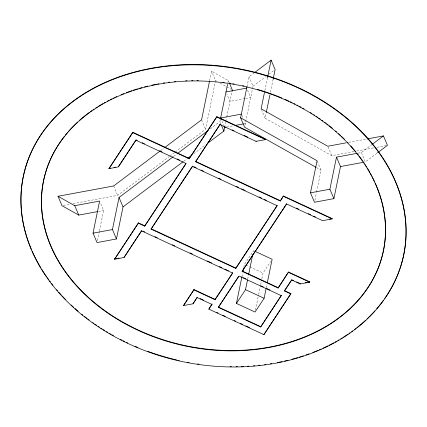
<?xml version="1.0" encoding="UTF-8"?>
<svg xmlns="http://www.w3.org/2000/svg" width="427" height="427" viewBox="0 0 427 427"><rect width="100%" height="100%" fill="white"/><g stroke="black" fill="none" stroke-linecap="round" stroke-linejoin="round"><path stroke-width="0.32" stroke-dasharray="2.13 1.6" d="M97.425 240.647L99.267 231.664M99.4 231.023L103.617 210.49L100.366 202.836M209.572 80.906L211.568 71.17L228.317 80.58L229.315 82.934M175.209 152.097L205.579 129.258L215.571 80.591L211.568 71.17M221.138 124.567L219.889 121.626L220.513 118.583M227.927 82.475L228.317 80.58M224.639 127.39L225.707 122.191M225.84 121.54L226.641 117.638M226.774 116.987L232.053 91.261M246.95 86.857L249.026 76.737L253.755 73.177M244.975 125.378L252.373 89.318M252.506 88.683L253.024 86.158L249.026 76.737M264.852 90.625L267.515 77.65M354.047 151.532L331.784 155.663L265.119 118.215L266.32 112.376M270.446 92.259L273.115 79.283M241.912 276.755L242.712 272.853M243.78 267.649L244.447 264.398L253.531 250.644L253.131 252.592M247.66 279.258L248.461 275.356M255.426 310.087L258.5 295.132M258.634 294.481L260.502 285.375M260.635 284.724L261.303 281.473M261.836 278.874L263.037 273.018L270.67 261.463M266.251 287.878L267.051 283.976M314.88 200.322L316.46 192.62M316.588 191.979L321.072 170.159L317.069 160.744M160.552 150.694L163.749 148.286M253.024 86.158L265.642 76.668M268.802 74.293L274.582 69.943M73.134 203.631L117.66 195.374L169.343 156.506M169.877 156.106L174.675 152.498M173.709 156.357L176.89 153.96M210.335 128.81L219.889 121.626M183.546 161.379L186.732 158.988M193.634 153.795L204.779 145.415M358.082 153.138L361.354 152.53L371.346 145.015M376.924 153.245L365.352 161.945L361.354 152.53M244.863 98.616L229.977 101.375L226.726 93.726M245.509 98.498L250.686 97.537L247.19 89.296M226.582 127.032L233.051 125.832M244.052 123.793L245.349 123.552L244.345 121.199M348.736 142.356L366.414 139.079M63.313 205.451L70.514 204.117M356.662 151.046L373.689 147.891M376.961 147.283L387.438 145.34M98.381 211.461L103.617 210.49M245.648 264.953L249.245 266.624M249.843 266.902L263.037 273.018M215.571 80.591L216.724 81.237M220.188 83.185L231.162 89.35M316.434 167.555L321.072 170.159M328.032 146.829L331.784 155.663M261.372 109.387L265.119 118.215M241.847 115.311L242.846 117.665M221.891 120.916L223.887 125.629M201.581 119.838L205.579 129.258M113.657 185.953L117.66 195.374"/><path stroke-width="0.64" d="M173.175 156.752L119.032 197.471L123.029 206.887L116.443 238.971L97.03 242.573L93.033 233.158L99.614 201.069L74.746 205.681L58.003 196.276L113.657 185.953L160.018 151.094M137.275 140.478L136.069 139.917L118.402 166.898L108.944 168.654L132.824 132.274L189.284 158.46L189.214 158.807L132.749 132.621L132.824 132.274M116.443 238.971L112.445 229.555L119.032 197.471M215.059 299.727L215.133 299.38L193.959 289.559L193.885 289.906L215.059 299.727L232.656 273.093L141.604 230.868L124.011 257.502L114.553 259.253L138.428 222.878L144.78 225.824L144.71 226.171L138.359 223.225L138.428 222.878M124.011 257.502L141.679 230.521M151.062 229.118L192.465 166.45L277.16 205.729L235.757 268.391L151.062 229.118L192.534 166.103M209.438 81.552L201.581 119.838L164.811 147.486M195.566 161.753L220.135 124.326L195.566 161.753L280.267 201.032L283.443 195.982L332.142 218.571L332.067 218.912L322.615 220.668L286.618 203.978L242.114 271.337L278.11 288.033L288.529 272.02L309.703 281.841L309.634 282.188L300.176 283.939L291.705 280.011L284.462 290.979L290.814 293.925L263.902 334.656L208.851 309.127L212.027 304.077L208.851 309.127M189.214 158.807L216.884 116.683L265.589 139.266L265.514 139.613L256.056 141.369L220.06 124.673M221.138 119.154L220.636 117.975L227.538 84.37M211.957 304.424L197.135 297.55L192.993 303.816L183.535 305.572L193.959 289.559M207.965 143.018L223.887 131.041L224.639 127.39L224.138 126.216M232.053 91.261L232.315 89.996L229.817 84.108M192.993 303.816L197.205 297.203M315.857 167.229L244.596 127.203L240.598 117.783L246.95 86.857M260.657 327.007L281.425 295.329L260.657 327.007L218.309 307.371L238.714 276.242M264.452 92.574L261.121 108.794L327.781 146.242L346.116 142.842M267.515 77.65L271.108 60.132L254.284 72.782M256.056 141.369L256.131 141.022M232.656 273.093L232.726 272.746L215.133 299.38M266.32 112.376L269.917 94.853M273.115 79.283L275.111 69.548L271.108 60.132M235.757 268.391L277.23 205.382M242.114 271.337L286.688 203.631M266.117 288.529L264.116 298.286L255.026 312.041L236.435 303.421L241.912 276.755M242.979 271.551L243.513 268.951M236.435 303.421L245.525 289.666L247.527 279.909M248.727 274.054L252.731 254.545M280.267 201.032L283.443 195.982M267.318 282.679L272.122 259.264L254.732 251.199M263.902 334.656L290.883 293.579L284.531 290.632L291.774 279.664M278.11 288.033L288.529 272.02M284.462 290.979L284.531 290.632M356.775 153.378L336.487 157.141L340.484 166.557L333.898 198.646L314.486 202.243L310.482 192.828L317.069 160.744L240.598 117.783M290.814 293.925L290.883 293.579M300.176 283.939L300.245 283.592L296.616 281.911M333.898 198.646L329.9 189.225L336.487 157.141M108.944 168.654L132.749 132.621M118.476 166.551L136.069 139.917M114.553 259.253L138.359 223.225M144.78 225.824L185.814 163.712M189.284 158.46L216.884 116.683M144.71 226.171L186.108 163.504L135.999 140.264M183.535 305.572L193.885 289.906M218.309 307.371L239.008 276.039L281.356 295.676M177.424 153.56L208.211 130.406M123.029 206.887L183.018 161.78M187.795 158.187L192.038 154.996M371.869 144.62L383.441 135.919L387.438 145.34L377.447 152.85M225.979 91.96L246.689 88.117M220.636 117.975L241.346 114.132M224.639 127.39L225.931 127.15M235.64 125.351L243.406 123.91M109.018 168.307L110.278 168.073M114.062 167.368L115.322 167.138M264.324 139.501L265.589 139.266M367.071 138.956L383.441 135.919M58.003 196.276L62 205.697L78.749 215.101L97.724 211.578M340.484 166.557L362.736 162.431M93.033 233.158L112.445 229.555M310.482 192.828L329.9 189.225M114.623 258.906L116.518 258.559M117.777 258.324L119.037 258.089M329.617 219.035L332.142 218.571M305.289 282.658L306.549 282.423M307.814 282.188L309.703 281.841M216.815 117.03L265.514 139.613M232.133 129.893L233.932 130.726M244.132 135.455L247.729 137.126M283.368 196.329L332.067 218.912M195.641 161.406L280.336 200.685M296.285 208.082L298.686 209.193M308.283 213.644L310.685 214.76M313.685 216.147L315.484 216.985M142.106 142.719L144.523 143.84M159.618 150.838L162.03 151.959M177.125 158.961L179.537 160.077M193.746 166.663L196.164 167.79M201.005 170.031L203.423 171.152M218.549 178.171L220.967 179.292M236.094 186.305L238.512 187.426M241.538 188.83L245.167 190.511M259.082 196.964L261.5 198.091M264.526 199.489L266.341 200.332M288.46 272.367L309.634 282.188M292.383 279.947L293.589 280.507M151.137 228.771L235.832 268.044M242.184 270.99L278.18 287.686M142.885 231.082L144.694 231.92M154.942 236.675L157.355 237.791M172.428 244.783L174.84 245.904M189.914 252.891L192.326 254.012M207.399 261.004L211.621 262.957M219.462 266.592L221.875 267.713M224.885 269.111L228.504 270.787M243.315 277.657L245.733 278.778M260.86 285.791L263.278 286.912M266.304 288.316L269.933 290.002M245.525 289.666L264.116 298.286M200.167 298.58L203.727 300.229M218.378 307.024L260.726 326.66M216.788 312.425L217.994 312.986M222.835 315.233L225.253 316.354M234.332 320.56L235.539 321.12M240.38 323.367L242.798 324.488M245.824 325.892L249.453 327.573M221.389 125.159L223.887 131.041M74.746 205.681L78.749 215.101M402.373 260.555A194.194 148.98 11.6 0 1 384.738 298.446M383.232 300.56A194.194 148.98 11.6 0 1 376.689 308.812M374.927 310.813A194.194 148.98 11.6 0 1 366.937 319.017M365.448 320.405A194.194 148.98 11.6 0 1 356.785 327.76M355.782 328.544A194.194 148.98 11.6 0 1 354.261 329.703M352.713 330.856A194.194 148.98 11.6 0 1 351.672 331.614M350.087 332.74A194.194 148.98 11.6 0 1 349.019 333.482M347.941 334.218A194.194 148.98 11.6 0 1 343.548 337.095M342.427 337.8A194.194 148.98 11.6 0 1 340.73 338.835M339.017 339.855A194.194 148.98 11.6 0 1 337.864 340.527M336.706 341.189A194.194 148.98 11.6 0 1 334.955 342.171M333.781 342.812A194.194 148.98 11.6 0 1 329.009 345.299M327.803 345.897A194.194 148.98 11.6 0 1 322.929 348.208M321.083 349.04A194.194 148.98 11.6 0 1 319.327 349.804M318.147 350.311A194.194 148.98 11.6 0 1 312.745 352.494M309.068 353.871A194.194 148.98 11.6 0 1 305.956 354.97M303.442 355.819A194.194 148.98 11.6 0 1 298.991 357.228M297.71 357.612A194.194 148.98 11.6 0 1 291.887 359.246M287.969 360.244A194.194 148.98 11.6 0 1 284.681 361.023M282.039 361.605A194.194 148.98 11.6 0 1 277.401 362.55M271.641 363.574A194.194 148.98 11.6 0 1 270.366 363.777M265.861 364.444A194.194 148.98 11.6 0 1 264.569 364.621M260.006 365.176A194.194 148.98 11.6 0 1 258.693 365.32M254.743 365.704A194.194 148.98 11.6 0 1 253.419 365.816M248.781 366.152A194.194 148.98 11.6 0 1 247.452 366.233M243.454 366.43A194.194 148.98 11.6 0 1 241.452 366.499M237.449 366.596A194.194 148.98 11.6 0 1 236.12 366.612M231.455 366.612A194.194 148.98 11.6 0 1 230.121 366.596M198.95 364.156A194.194 148.98 11.6 0 1 197.621 363.964M189.017 362.544A194.194 148.98 11.6 0 1 187.699 362.299M179.212 360.553A194.194 148.98 11.6 0 1 177.92 360.26M176.629 359.961A194.194 148.98 11.6 0 1 147.865 351.368M137.969 347.509A194.194 148.98 11.6 0 1 134.932 346.222M127.758 342.993A194.194 148.98 11.6 0 1 126.552 342.417M124.748 341.547A194.194 148.98 11.6 0 1 122.944 340.661M121.748 340.057A194.194 148.98 11.6 0 1 120.553 339.449M113.47 335.665A194.194 148.98 11.6 0 1 111.719 334.683M110.561 334.015A194.194 148.98 11.6 0 1 109.403 333.348M107.684 332.329A194.194 148.98 11.6 0 1 106.542 331.646M104.839 330.605A194.194 148.98 11.6 0 1 103.147 329.553M102.026 328.849A194.194 148.98 11.6 0 1 100.916 328.133M99.256 327.055A194.194 148.98 11.6 0 1 98.162 326.329M96.529 325.23A194.194 148.98 11.6 0 1 94.911 324.12M93.839 323.378A194.194 148.98 11.6 0 1 92.776 322.625M89.12 319.967A194.194 148.98 11.6 0 1 88.09 319.199M87.071 318.43A194.194 148.98 11.6 0 1 84.402 316.359M82.817 315.099A194.194 148.98 11.6 0 1 81.765 314.251M78.141 311.224A194.194 148.98 11.6 0 1 75.093 308.572M73.593 307.221A194.194 148.98 11.6 0 1 71.133 304.953M65.427 299.364A194.194 148.98 11.6 0 1 62.246 296.034M61.36 295.073A194.194 148.98 11.6 0 1 58.75 292.169M57.474 290.712A194.194 148.98 11.6 0 1 56.642 289.73M52.943 285.225A194.194 148.98 11.6 0 1 51.678 283.613M50.439 281.985A194.194 148.98 11.6 0 1 49.617 280.897M48.811 279.797A194.194 148.98 11.6 0 1 47.226 277.587M46.447 276.472A194.194 148.98 11.6 0 1 41.649 269.122M40.949 267.975A194.194 148.98 11.6 0 1 32.164 251.092M31.401 249.331A194.194 148.98 11.6 0 1 200.268 64.584A194.194 148.98 11.6 0 1 402.538 259.92M376.256 185.377A173.495 133.096 11.6 0 1 197.295 347.834A173.495 133.096 11.6 0 1 64.215 136.576M65.432 135.049A173.495 133.096 11.6 0 1 67.53 132.525M68.389 131.532A173.495 133.096 11.6 0 1 77.687 121.999M79.684 120.2A173.495 133.096 11.6 0 1 89.328 112.445M90.369 111.693A173.495 133.096 11.6 0 1 91.954 110.572M93.022 109.83A173.495 133.096 11.6 0 1 94.1 109.104M95.739 108.02A173.495 133.096 11.6 0 1 97.399 106.958M98.52 106.259A173.495 133.096 11.6 0 1 103.078 103.547M104.241 102.891A173.495 133.096 11.6 0 1 105.41 102.245M107.177 101.29A173.495 133.096 11.6 0 1 108.96 100.356M110.155 99.747A173.495 133.096 11.6 0 1 111.959 98.85M113.171 98.269A173.495 133.096 11.6 0 1 114.388 97.692M115.61 97.126A173.495 133.096 11.6 0 1 116.838 96.571M120.953 94.794A173.495 133.096 11.6 0 1 123.926 93.593M126.344 92.664A173.495 133.096 11.6 0 1 131.879 90.684M133.123 90.268A173.495 133.096 11.6 0 1 137.537 88.875M138.807 88.496A173.495 133.096 11.6 0 1 142.01 87.588M144.593 86.9A173.495 133.096 11.6 0 1 147.838 86.094M151.756 85.197A173.495 133.096 11.6 0 1 156.346 84.252M157.664 84.007A173.495 133.096 11.6 0 1 158.924 83.777M163.376 83.03A173.495 133.096 11.6 0 1 164.662 82.838M168.542 82.299A173.495 133.096 11.6 0 1 169.845 82.133M174.429 81.626A173.495 133.096 11.6 0 1 175.743 81.498M185.697 80.81A173.495 133.096 11.6 0 1 187.026 80.751M191.696 80.618A173.495 133.096 11.6 0 1 193.031 80.602M197.028 80.591A173.495 133.096 11.6 0 1 198.363 80.607M222.857 82.299A173.495 133.096 11.6 0 1 224.186 82.47M229.496 83.228A173.495 133.096 11.6 0 1 230.82 83.436M232.806 83.767A173.495 133.096 11.6 0 1 234.124 83.996M242.632 85.667A173.495 133.096 11.6 0 1 243.929 85.95M257.433 89.392A173.495 133.096 11.6 0 1 281.911 98.023M284.932 99.32A173.495 133.096 11.6 0 1 289.09 101.194M290.301 101.759A173.495 133.096 11.6 0 1 292.111 102.624M293.915 103.51A173.495 133.096 11.6 0 1 295.116 104.108M296.909 105.021A173.495 133.096 11.6 0 1 298.105 105.64M299.29 106.264A173.495 133.096 11.6 0 1 301.062 107.214M302.823 108.186A173.495 133.096 11.6 0 1 303.992 108.837M310.328 112.568A173.495 133.096 11.6 0 1 312.02 113.619M313.701 114.682A173.495 133.096 11.6 0 1 314.811 115.402M316.466 116.486A173.495 133.096 11.6 0 1 317.555 117.217M318.643 117.959A173.495 133.096 11.6 0 1 320.255 119.074M321.851 120.2A173.495 133.096 11.6 0 1 322.903 120.958M324.467 122.101A173.495 133.096 11.6 0 1 325.497 122.869M326.516 123.643A173.495 133.096 11.6 0 1 328.139 124.892M329.206 125.73A173.495 133.096 11.6 0 1 332.387 128.303M335.499 130.94A173.495 133.096 11.6 0 1 336.524 131.836M338.547 133.64A173.495 133.096 11.6 0 1 340.532 135.476M341.515 136.4A173.495 133.096 11.6 0 1 344.402 139.213M347.204 142.068A173.495 133.096 11.6 0 1 348.117 143.029M350.791 145.943A173.495 133.096 11.6 0 1 355.44 151.361M357.1 153.426A173.495 133.096 11.6 0 1 358.365 155.038M359.192 156.127A173.495 133.096 11.6 0 1 362.4 160.536M363.174 161.652A173.495 133.096 11.6 0 1 364.311 163.338M365.058 164.47A173.495 133.096 11.6 0 1 366.51 166.743M367.22 167.891A173.495 133.096 11.6 0 1 369.926 172.503M370.572 173.666A173.495 133.096 11.6 0 1 371.511 175.412M372.12 176.581A173.495 133.096 11.6 0 1 374.42 181.267M375.226 183.028A173.495 133.096 11.6 0 1 376.006 184.79M87.001 318.777A194.194 148.98 11.6 0 0 402.469 260.267A194.194 148.98 11.6 0 0 150.923 68.656A194.194 148.98 11.6 0 0 87.001 318.777M100.484 307.808A173.495 133.096 11.6 0 0 382.32 255.538A173.495 133.096 11.6 0 0 157.59 84.349A173.495 133.096 11.6 0 0 100.484 307.808"/></g></svg>
